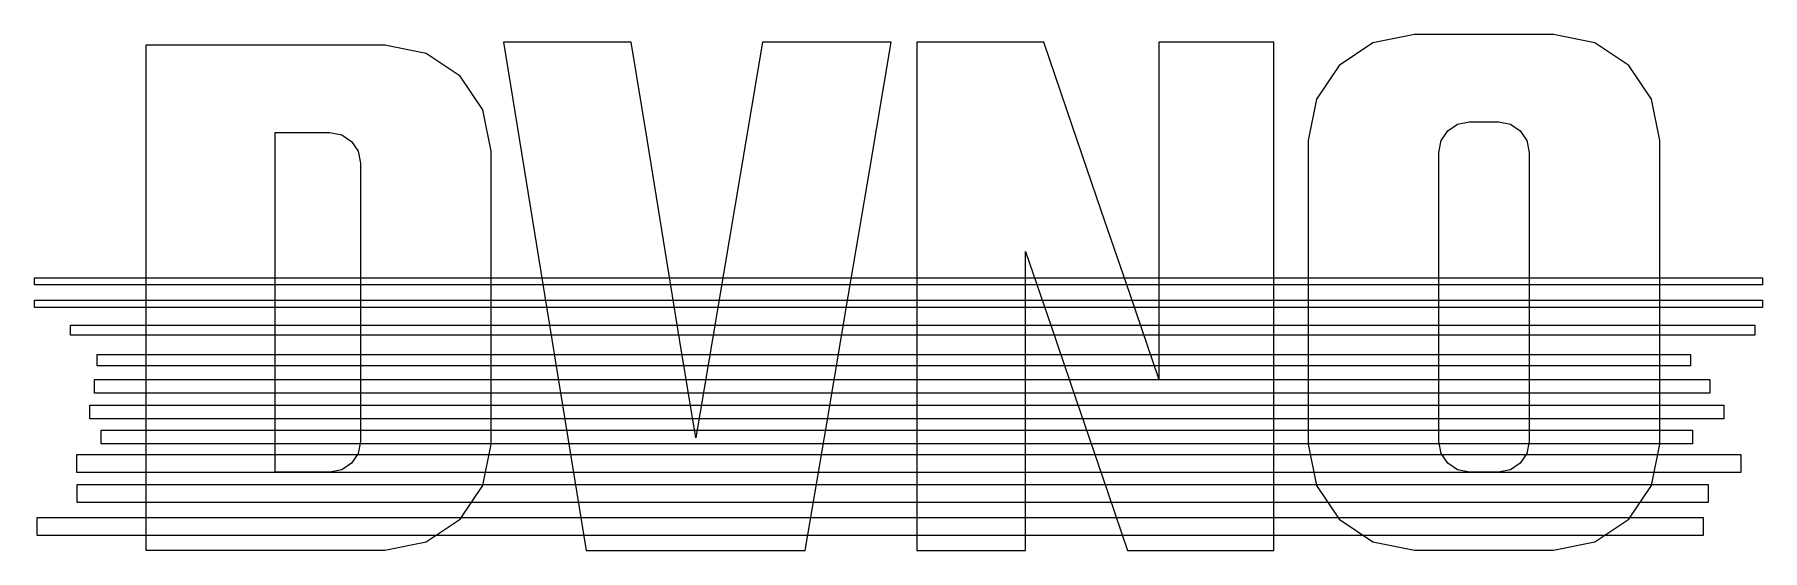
# Model space of a CAD drawing. Extents: x -40.9 to 40.6, y -9.7 to 14.7.
import ezdxf

# ---------------------------------------------------------------- set-up
doc = ezdxf.new("R2010")
doc.units = 0
doc.layers.add('cuts', color=7, linetype='CONTINUOUS')
doc.layers.add('letters', color=7, linetype='CONTINUOUS')

msp = doc.modelspace()

# ---------------------------------------------------------------- linework, layer by layer
at = {"layer": 'cuts', "color": 7}
for p, q in [((-40.878519, 3.180817), (40.581342, 3.180817)), ((-40.878519, 2.837811), (-40.878519, 3.180817)), ((40.581342, 2.837811), (-40.878519, 2.837811)), ((40.581342, 3.180817), (40.581342, 2.837811)), ((-40.878519, 2.122457), (40.581342, 2.122457)), ((-40.878519, 1.779478), (-40.878519, 2.122457)), ((40.581342, 1.779478), (-40.878519, 1.779478)), ((40.581342, 2.122457), (40.581342, 1.779478)), ((-39.180617, 0.9385), (40.229311, 0.9385)), ((-39.180617, 0.47495), (-39.180617, 0.9385)), ((40.229311, 0.9385), (40.229311, 0.47495)), ((40.229311, 0.47495), (-39.180617, 0.47495)), ((-37.92768, -0.44752), (37.183253, -0.44752)), ((-37.92768, -0.972983), (-37.92768, -0.44752)), ((37.183253, -0.44752), (37.183253, -0.972983)), ((-38.051497, -1.620603), (38.101, -1.620603)), ((-38.051497, -2.263409), (-38.051497, -1.620603)), ((37.183253, -0.972983), (-37.92768, -0.972983)), ((38.101, -1.620603), (38.101, -2.263409)), ((38.101, -2.263409), (-38.051497, -2.263409)), ((-38.266907, -2.8343), (38.762609, -2.8343)), ((-38.266907, -3.477079), (-38.266907, -2.8343)), ((38.762609, -2.8343), (38.762609, -3.477079)), ((38.762609, -3.477079), (-38.266907, -3.477079)), ((-37.734079, -4.023681), (37.277786, -4.023681)), ((-37.734079, -4.66646), (-37.734079, -4.023681)), ((37.277786, -4.023681), (37.277786, -4.66646)), ((37.277786, -4.66646), (-37.734079, -4.66646)), ((-38.879873, -5.161654), (39.560243, -5.161654)), ((-38.879873, -6.012978), (-38.879873, -5.161654)), ((39.560243, -5.161654), (39.560243, -6.012978)), ((39.560243, -6.012978), (-38.879873, -6.012978)), ((-38.875274, -6.575879), (38.018807, -6.575879)), ((-38.875274, -7.427202), (-38.875274, -6.575879)), ((38.018807, -6.575879), (38.018807, -7.427202)), ((-40.751784, -8.139751), (37.788493, -8.139751)), ((-40.751784, -8.991075), (-40.751784, -8.139751)), ((38.018807, -7.427202), (-38.875274, -7.427202)), ((37.788493, -8.139751), (37.788493, -8.991075)), ((37.788493, -8.991075), (-40.751784, -8.991075))]:
    msp.add_line(p, q, dxfattribs=at)
at = {"layer": 'letters', "color": 7}
for p, q in [((-35.630477, 14.157824), (-35.630477, 12.905445)), ((-33.788858, 14.157824), (-35.630477, 14.157824)), ((-31.947239, 14.157824), (-33.788858, 14.157824)), ((-30.10562, 14.157824), (-31.947239, 14.157824)), ((-28.264001, 14.157824), (-30.10562, 14.157824)), ((-27.921646, 14.157824), (-28.264001, 14.157824)), ((-27.579288, 14.157824), (-27.921646, 14.157824)), ((-27.236931, 14.157824), (-27.579288, 14.157824)), ((-26.894576, 14.157824), (-27.236931, 14.157824)), ((-26.262702, 14.157824), (-26.894576, 14.157824)), ((-25.630829, 14.157824), (-26.262702, 14.157824)), ((-24.998955, 14.157824), (-25.630829, 14.157824)), ((-24.367082, 14.157824), (-24.998955, 14.157824)), ((-22.411345, 13.765314), (-24.367082, 14.157824)), ((-18.770524, 14.292708), (-17.794744, 8.295663)), ((-17.264156, 14.292708), (-18.770524, 14.292708)), ((-15.757788, 14.292708), (-17.264156, 14.292708)), ((-14.25142, 14.292708), (-15.757788, 14.292708)), ((-12.745053, 14.292708), (-14.25142, 14.292708)), ((-11.985409, 9.624003), (-12.745053, 14.292708)), ((-6.554216, 14.292708), (-7.342282, 9.624003)), ((-5.038805, 14.292708), (-6.554216, 14.292708)), ((-3.523393, 14.292708), (-5.038805, 14.292708)), ((-2.007982, 14.292708), (-3.523393, 14.292708)), ((-0.492571, 14.292708), (-2.007982, 14.292708)), ((-1.504912, 8.295663), (-0.492571, 14.292708)), ((0.710973, 14.292708), (0.710973, 8.295663)), ((2.209977, 14.292708), (0.710973, 14.292708)), ((3.708982, 14.292708), (2.209977, 14.292708)), ((5.207986, 14.292708), (3.708982, 14.292708)), ((6.70699, 14.292708), (5.207986, 14.292708)), ((8.060395, 10.32253), (6.70699, 14.292708)), ((13.475181, 14.292708), (12.120613, 14.292708)), ((12.120613, 14.292708), (12.120613, 10.32253)), ((14.82975, 14.292708), (13.475181, 14.292708)), ((16.184318, 14.292708), (14.82975, 14.292708)), ((17.538887, 14.292708), (16.184318, 14.292708)), ((17.538887, 8.295663), (17.538887, 14.292708)), ((22.220544, 14.266435), (20.626619, 13.194793)), ((24.17628, 14.658945), (22.220544, 14.266435)), ((25.814662, 14.658945), (24.17628, 14.658945)), ((27.453048, 14.658945), (25.814662, 14.658945)), ((29.091432, 14.658945), (27.453048, 14.658945)), ((30.729814, 14.658945), (29.091432, 14.658945)), ((32.685551, 14.266435), (30.729814, 14.658945)), ((34.279478, 13.194793), (32.685551, 14.266435)), ((-20.817419, 12.693673), (-22.411345, 13.765314)), ((20.626619, 13.194793), (19.553596, 11.602848)), ((35.352501, 11.602848), (34.279478, 13.194793)), ((-35.630477, 12.905445), (-35.630477, 11.653066)), ((-19.744396, 11.101728), (-20.817419, 12.693673)), ((-35.630477, 11.653066), (-35.630477, 10.400688)), ((19.553596, 11.602848), (19.160568, 9.64943)), ((35.745528, 9.64943), (35.352501, 11.602848)), ((-19.351368, 9.148309), (-19.744396, 11.101728)), ((-35.630477, 10.400688), (-35.630477, 9.148309)), ((-29.534726, 10.031991), (-29.172731, 10.031991)), ((-29.534726, 9.669988), (-29.534726, 10.031991)), ((-29.172731, 10.031991), (-28.810738, 10.031991)), ((-28.810738, 10.031991), (-28.448746, 10.031991)), ((-28.448746, 10.031991), (-28.086751, 10.031991)), ((-28.086751, 10.031991), (-27.987919, 10.031991)), ((-27.987919, 10.031991), (-27.889089, 10.031991)), ((-27.889089, 10.031991), (-27.790259, 10.031991)), ((-27.790259, 10.031991), (-27.691427, 10.031991)), ((-27.691427, 10.031991), (-27.50901, 10.031991)), ((-27.50901, 10.031991), (-27.32659, 10.031991)), ((-27.32659, 10.031991), (-27.144173, 10.031991)), ((-27.144173, 10.031991), (-26.961756, 10.031991)), ((-26.961756, 10.031991), (-26.397156, 9.918537)), ((-26.397156, 9.918537), (-25.937009, 9.608763)), ((9.413801, 6.352351), (8.060395, 10.32253)), ((12.120613, 10.32253), (12.120613, 6.352351)), ((25.436443, 9.649721), (25.746209, 10.109884)), ((25.746209, 10.109884), (26.206357, 10.419658)), ((26.206357, 10.419658), (26.770954, 10.533111)), ((26.770954, 10.533111), (27.112002, 10.533111)), ((27.112002, 10.533111), (27.453048, 10.533111)), ((27.453048, 10.533111), (27.794096, 10.533111)), ((27.794096, 10.533111), (28.135141, 10.533111)), ((28.135141, 10.533111), (28.69974, 10.419658)), ((28.69974, 10.419658), (29.159885, 10.109884)), ((29.159885, 10.109884), (29.469652, 9.649721)), ((-35.630477, 9.148309), (-35.630477, 5.691422)), ((-29.534726, 9.307985), (-29.534726, 9.669988)), ((-29.534726, 8.946008), (-29.534726, 9.307985)), ((-25.937009, 9.608763), (-25.627243, 9.1486)), ((-25.627243, 9.1486), (-25.513782, 8.584005)), ((-19.351368, 5.691422), (-19.351368, 9.148309)), ((-11.225766, 4.955298), (-11.985409, 9.624003)), ((-7.342282, 9.624003), (-8.130347, 4.955298)), ((19.160568, 9.64943), (19.160568, 6.067262)), ((25.322982, 9.085126), (25.436443, 9.649721)), ((25.322982, 5.674779), (25.322982, 9.085126)), ((29.469652, 9.649721), (29.583113, 9.085126)), ((29.583113, 9.085126), (29.583113, 5.674779)), ((35.745528, 6.067262), (35.745528, 9.64943)), ((-29.534726, 8.584005), (-29.534726, 8.946008)), ((-29.534726, 5.298939), (-29.534726, 8.584005)), ((-25.513782, 8.584005), (-25.513782, 5.298939)), ((-17.794744, 8.295663), (-16.818964, 2.29859)), ((-2.517253, 2.29859), (-1.504912, 8.295663)), ((0.710973, 8.295663), (0.710973, 2.29859)), ((17.538887, 2.29859), (17.538887, 8.295663)), ((10.767207, 2.382199), (9.413801, 6.352351)), ((12.120613, 6.352351), (12.120613, 2.382199)), ((19.160568, 6.067262), (19.160568, 2.485069)), ((35.745528, 2.485069), (35.745528, 6.067262)), ((-35.630477, 5.691422), (-35.630477, 2.234508)), ((-29.534726, 2.013872), (-29.534726, 5.298939)), ((-25.513782, 5.298939), (-25.513782, 2.013872)), ((-19.351368, 2.234508), (-19.351368, 5.691422)), ((-10.466122, 0.286593), (-11.225766, 4.955298)), ((-8.130347, 4.955298), (-8.918413, 0.286593)), ((25.322982, 2.264433), (25.322982, 5.674779)), ((29.583113, 5.674779), (29.583113, 2.264433)), ((5.843994, 0.889499), (5.843994, 4.41785)), ((5.843994, 4.41785), (7.046633, 0.889499)), ((19.160568, 2.485069), (19.160568, -1.097099)), ((35.745528, -1.097099), (35.745528, 2.485069)), ((-35.630477, 2.234508), (-35.630477, -1.222379)), ((-29.534726, -1.271195), (-29.534726, 2.013872)), ((-25.513782, 2.013872), (-25.513782, -1.271195)), ((-19.351368, -1.222379), (-19.351368, 2.234508)), ((-16.818964, 2.29859), (-15.843184, -3.698456)), ((-3.529594, -3.698456), (-2.517253, 2.29859)), ((0.710973, 2.29859), (0.710973, -3.698456)), ((12.120613, -1.58798), (10.767207, 2.382199)), ((12.120613, 2.382199), (12.120613, -1.58798)), ((17.538887, -3.698456), (17.538887, 2.29859)), ((25.322982, -1.145914), (25.322982, 2.264433)), ((29.583113, 2.264433), (29.583113, -1.145914)), ((5.843994, -2.638826), (5.843994, 0.889499)), ((7.046633, 0.889499), (8.249273, -2.638826)), ((-9.706478, -4.382112), (-10.466122, 0.286593)), ((-8.918413, 0.286593), (-9.706478, -4.382112)), ((-35.630477, -1.222379), (-35.630477, -4.679266)), ((-29.534726, -4.556261), (-29.534726, -1.271195)), ((-25.513782, -1.271195), (-25.513782, -4.556261)), ((-19.351368, -4.679266), (-19.351368, -1.222379)), ((19.160568, -1.097099), (19.160568, -4.679266)), ((25.322982, -4.556261), (25.322982, -1.145914)), ((29.583113, -1.145914), (29.583113, -4.556261)), ((35.745528, -4.679266), (35.745528, -1.097099)), ((5.843994, -6.167177), (5.843994, -2.638826)), ((8.249273, -2.638826), (9.451913, -6.167177)), ((-15.843184, -3.698456), (-14.867404, -9.695501)), ((-4.541936, -9.695501), (-3.529594, -3.698456)), ((0.710973, -3.698456), (0.710973, -9.695501)), ((17.538887, -9.695501), (17.538887, -3.698456)), ((-35.630477, -4.679266), (-35.630477, -5.931248)), ((-29.534726, -4.918132), (-29.534726, -4.556261)), ((-25.513782, -4.556261), (-25.627243, -5.120776)), ((-19.744396, -6.63242), (-19.351368, -4.679266)), ((19.160568, -4.679266), (19.553596, -6.63242)), ((25.436443, -5.120776), (25.322982, -4.556261)), ((29.583113, -4.556261), (29.469652, -5.120776)), ((35.352501, -6.63242), (35.745528, -4.679266)), ((-29.534726, -5.280002), (-29.534726, -4.918132)), ((-29.534726, -5.641847), (-29.534726, -5.280002)), ((-29.534726, -6.003717), (-29.534726, -5.641847)), ((-25.937009, -5.580754), (-26.397156, -5.890343)), ((-25.627243, -5.120776), (-25.937009, -5.580754)), ((25.746209, -5.580754), (25.436443, -5.120776)), ((26.206357, -5.890343), (25.746209, -5.580754)), ((29.159885, -5.580754), (28.69974, -5.890343)), ((29.469652, -5.120776), (29.159885, -5.580754)), ((-35.630477, -5.931248), (-35.630477, -7.183256)), ((-29.172731, -6.003717), (-29.534726, -6.003717)), ((-28.810738, -6.003717), (-29.172731, -6.003717)), ((-28.448746, -6.003717), (-28.810738, -6.003717)), ((-28.086751, -6.003717), (-28.448746, -6.003717)), ((-27.987919, -6.003717), (-28.086751, -6.003717)), ((-27.889089, -6.003717), (-27.987919, -6.003717)), ((-27.790259, -6.003717), (-27.889089, -6.003717)), ((-27.691427, -6.003717), (-27.790259, -6.003717)), ((-27.50901, -6.003717), (-27.691427, -6.003717)), ((-27.32659, -6.003717), (-27.50901, -6.003717)), ((-27.144173, -6.003717), (-27.32659, -6.003717)), ((-26.961756, -6.003717), (-27.144173, -6.003717)), ((-26.397156, -5.890343), (-26.961756, -6.003717)), ((5.843994, -9.695501), (5.843994, -6.167177)), ((9.451913, -6.167177), (10.654552, -9.695501)), ((26.770954, -6.003717), (26.206357, -5.890343)), ((27.112, -6.003717), (26.770954, -6.003717)), ((27.453048, -6.003717), (27.112, -6.003717)), ((27.794096, -6.003717), (27.453048, -6.003717)), ((28.135141, -6.003717), (27.794096, -6.003717)), ((28.69974, -5.890343), (28.135141, -6.003717)), ((-35.630477, -7.183256), (-35.630477, -8.435238)), ((-20.817419, -8.223836), (-19.744396, -6.63242)), ((19.553596, -6.63242), (20.626619, -8.223836)), ((34.279478, -8.223836), (35.352501, -6.63242)), ((-35.630477, -8.435238), (-35.630477, -9.68722)), ((-22.411345, -9.294949), (-20.817419, -8.223836)), ((20.626619, -8.223836), (22.220544, -9.294949)), ((32.685551, -9.294949), (34.279478, -8.223836)), ((-35.630477, -9.68722), (-33.788858, -9.68722)), ((-33.788858, -9.68722), (-31.947239, -9.68722)), ((-31.947239, -9.68722), (-30.10562, -9.68722)), ((-30.10562, -9.68722), (-28.264001, -9.68722)), ((-28.264001, -9.68722), (-27.921646, -9.68722)), ((-27.921646, -9.68722), (-27.579288, -9.68722)), ((-27.579288, -9.68722), (-27.236931, -9.68722)), ((-27.236931, -9.68722), (-26.894576, -9.68722)), ((-26.894576, -9.68722), (-26.262702, -9.68722)), ((-26.262702, -9.68722), (-25.630829, -9.68722)), ((-25.630829, -9.68722), (-24.998955, -9.68722)), ((-24.998955, -9.68722), (-24.367082, -9.68722)), ((-24.367082, -9.68722), (-22.411345, -9.294949)), ((-14.867404, -9.695501), (-12.286036, -9.695501)), ((-12.286036, -9.695501), (-9.70467, -9.695501)), ((-9.70467, -9.695501), (-7.123303, -9.695501)), ((-7.123303, -9.695501), (-4.541936, -9.695501)), ((0.710973, -9.695501), (1.994229, -9.695501)), ((1.994229, -9.695501), (3.277483, -9.695501)), ((3.277483, -9.695501), (4.560738, -9.695501)), ((4.560738, -9.695501), (5.843994, -9.695501)), ((10.654552, -9.695501), (12.375636, -9.695501)), ((12.375636, -9.695501), (14.09672, -9.695501)), ((14.09672, -9.695501), (15.817803, -9.695501)), ((15.817803, -9.695501), (17.538887, -9.695501)), ((22.220544, -9.294949), (24.17628, -9.68722)), ((24.17628, -9.68722), (25.814662, -9.68722)), ((25.814662, -9.68722), (27.453048, -9.68722)), ((27.453048, -9.68722), (29.091432, -9.68722)), ((29.091432, -9.68722), (30.729814, -9.68722)), ((30.729814, -9.68722), (32.685551, -9.294949))]:
    msp.add_line(p, q, dxfattribs=at)

doc.saveas('drawing.dxf')
